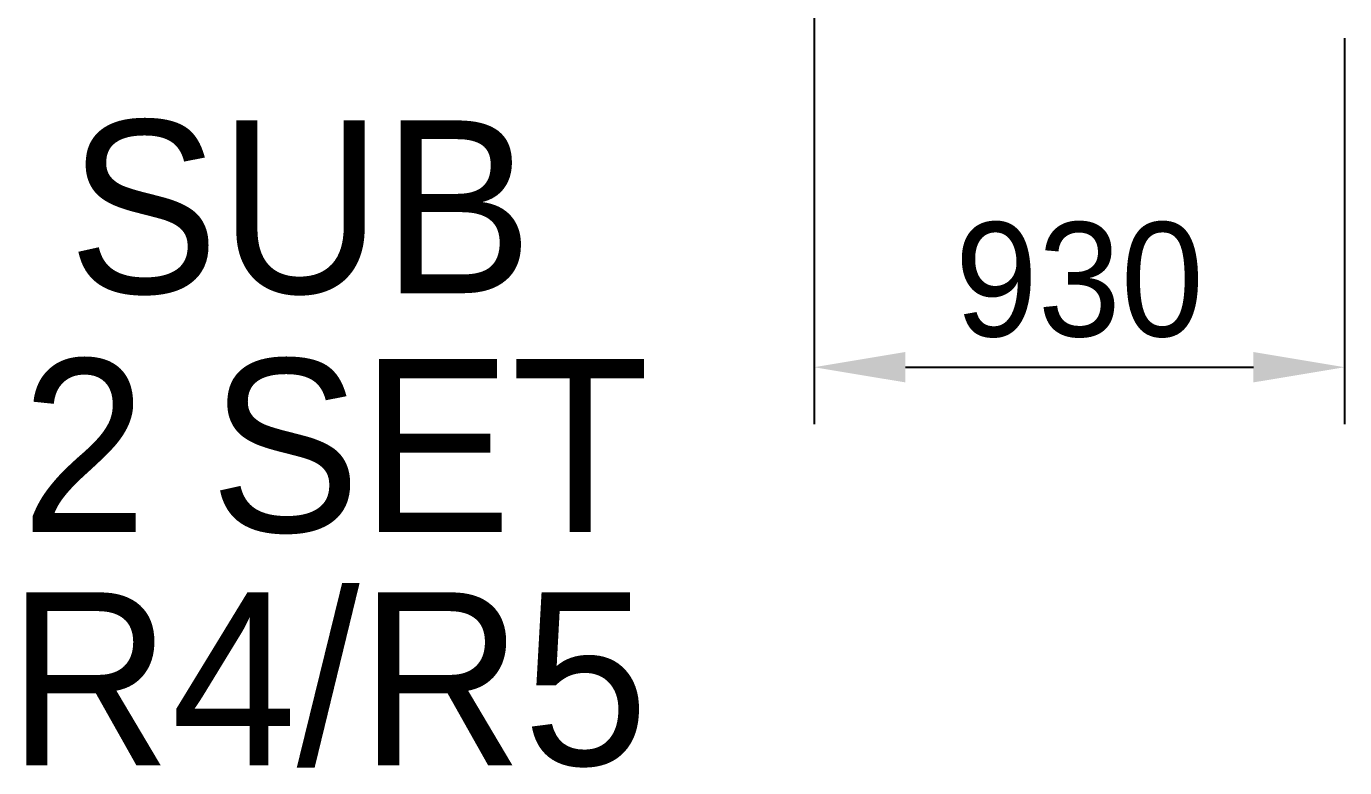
# Model space of a CAD drawing. Header units: inches. Extents: x 0 to 77285, y -118 to 40065.
# Drawn here: x 42391 to 44702, y 13589 to 14888 of the extents above; entities that cross this region are included whole.
import ezdxf
from ezdxf.enums import TextEntityAlignment as Align

# ---------------------------------------------------------------- set-up
doc = ezdxf.new("R2010")
doc.units = ezdxf.units.IN
doc.header["$LTSCALE"] = 5
doc.header["$MEASUREMENT"] = 0
doc.styles.add('SCI', font='')
doc.styles.get('SCI').set_extended_font_data('Gulim')
doc.dimstyles.new('SCH', dxfattribs={"dimtxt": 2.5, "dimasz": 2, "dimexe": 1.25, "dimexo": 0.625, "dimtad": 1, "dimdec": 8, "dimtxsty": 'SCI', "dimcen": 2.5, "dimclrd": 4, "dimclre": 4, "dimclrt": 7, "dimadec": 8, "dimazin": 2, "dimtfac": 1, "dimtdec": 8, "dimtmove": 0, "dimatfit": 3, "dimfxl": 1, "dimarcsym": 0})

# ---------------------------------------------------------------- blocks, each defined once
blk = doc.blocks.new('*D566')
at = {"color": 4, "lineweight": -2, "transparency": 16777216}
for p, q in [((43772, 15037.3), (43772, 14190.6)), ((44702, 14867.3), (44702, 14190.6)), ((43932, 14290.6), (44542, 14290.6))]:
    blk.add_line(p, q, dxfattribs=at)
at = {"color": 4, "transparency": 16777216}
for points in [[(43932, 14317.3), (43932, 14264), (43772, 14290.6)], [(44542, 14317.3), (44542, 14264), (44702, 14290.6)]]:
    blk.add_solid(points, dxfattribs=at)
at = {"layer": 'Defpoints', "color": 0, "transparency": 16777216}
for p in [(43772, 15087.3), (44702, 14917.3, 0), (44702, 14290.6)]:
    blk.add_point(p, dxfattribs=at)
at = {"color": 7, "transparency": 16777216, "insert": (44237, 14443.2), "char_height": 200, "attachment_point": 5, "style": 'SCI'}
blk.add_mtext('930', dxfattribs=at)

msp = doc.modelspace()

# ---------------------------------------------------------------- texts
at = {"color": 40, "style": 'SCI'}
for s, p in [('SUB', (42464.39963533, 14571.78767621)), ('2 SET', (42382.21752746, 14153.48372138)), ('R4/R5', (42358.69461006, 13744.60706529))]:
    msp.add_text(s, height=302.884615385, dxfattribs=at).set_placement(p, align=Align.MIDDLE_LEFT)

# ---------------------------------------------------------------- dimensions: what is measured, and where the dimension line sits
dim = msp.add_linear_dim(base=(44702.0287434256, 14290.6396049673), p1=(43772.0287434256, 15087.3083588682), p2=(44702.0287434256, 14917.308358874, 0.0000000168), dimstyle='SCH', override={"dimscale": 80})
dim.commit()
dim.dimension.update_dxf_attribs({"geometry": '*D566', "text_midpoint": (44237.0287434256, 14443.1695650206)})

doc.saveas('drawing.dxf')
